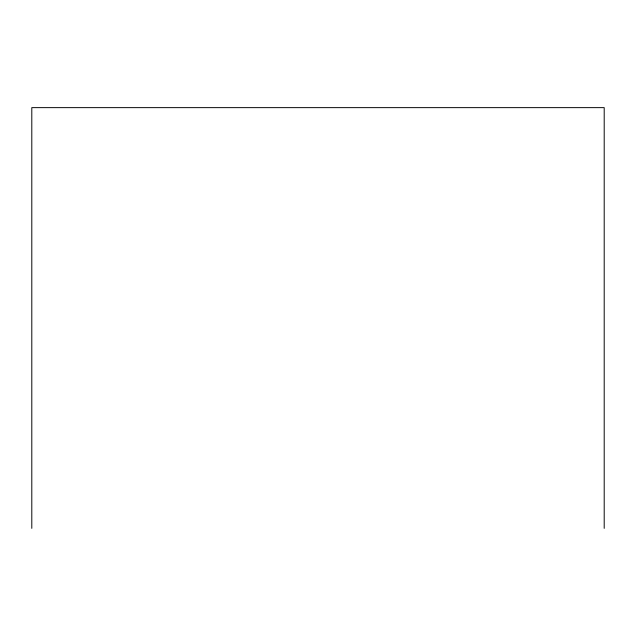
<?xml version="1.0" encoding="UTF-8"?>
<svg xmlns="http://www.w3.org/2000/svg" width="636" height="636" viewBox="0 0 636 636"><rect width="100%" height="100%" fill="white"/><g stroke="black" fill="none" stroke-linecap="round" stroke-linejoin="round"><path stroke-width="0.95" d="M604.2 528.365L604.2 107.635L31.8 107.635L31.8 528.365"/></g></svg>
